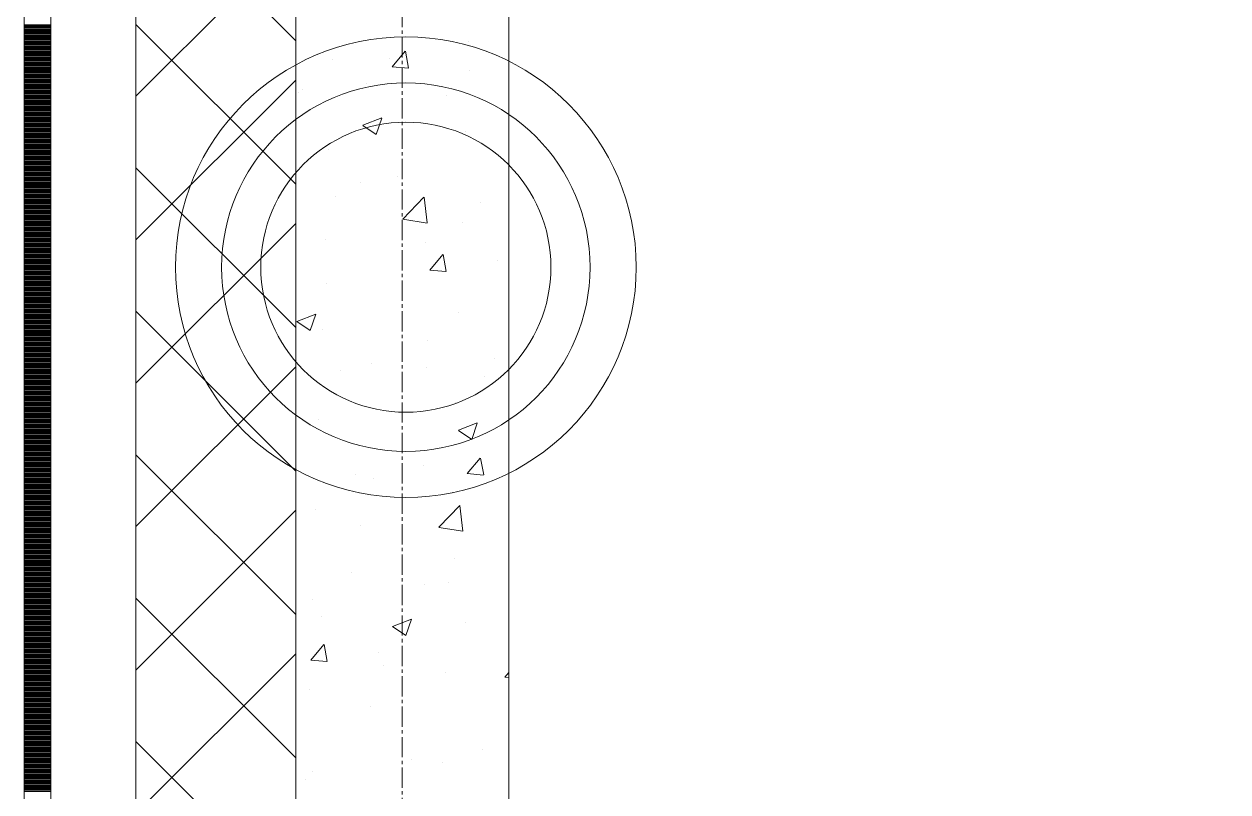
# Model space of a CAD drawing. Header units: millimetres. Extents: x 538266 to 1167394, y 114608 to 637157.
# Drawn here: x 828883 to 830013, y 195778 to 196500 of the extents above; entities that cross this region are included whole.
import ezdxf
from ezdxf.enums import TextEntityAlignment as Align

# ---------------------------------------------------------------- set-up
doc = ezdxf.new("R2010")
doc.units = ezdxf.units.MM
doc.linetypes.add('CENTER2', pattern=[28.575, 19.05, -3.175, 3.175, -3.175])
doc.linetypes.add('DASHED', pattern=[19.05, 12.7, -6.35])
doc.layers.get('Defpoints').update_dxf_attribs({"color": 140})
doc.layers.add('АР_Делит', color=120, linetype='Continuous', lineweight=0, plot=False)
for name, color, linetype, lineweight in [('АР_Стены ПЕНОблок', 52, 'Continuous', 20), ('АР_Тонкая', 254, 'Continuous', 5), ('АР_Утеплитель', 31, 'Continuous', 0), ('АР_Штриховка', 8, 'Continuous', 0)]:
    doc.layers.add(name, color=color, linetype=linetype, lineweight=lineweight)
doc.layers.add('РД_Оси_100', color=7, linetype='Continuous', lineweight=0, true_color=0x525252)
doc.styles.add('style1', font='ARIALN.TTF')

# ---------------------------------------------------------------- blocks, each defined once
blk = doc.blocks.new('2_этаж')
at = {"layer": 'АР_Делит', "color": 18, "true_color": 0x000000}
for radius in [216.3, 173, 136.2]:
    blk.add_circle((672877, 196271.3), radius, dxfattribs=at)
at = {"layer": 'АР_Стены ПЕНОблок', "color": 18, "linetype": 'Continuous', "lineweight": 20, "true_color": 0x000000}
for p, q in [((672773.6, 213213.2), (672773.6, 137013.2)), ((672973.6, 137013.2), (672973.6, 213213.2))]:
    blk.add_line(p, q, dxfattribs=at)
at = {"layer": 'АР_Тонкая', "color": 18, "linetype": 'Continuous', "lineweight": 5, "true_color": 0x000000}
for p, q in [((672518.6, 213213.2), (672518.6, 137013.2)), ((672543.6, 213213.2), (672543.6, 137013.2)), ((672543.6, 137013.2), (672543.6, 213213.2)), ((672623.6, 137013.2), (672623.6, 213213.2))]:
    blk.add_line(p, q, dxfattribs=at)
at = {"layer": 'АР_Утеплитель', "color": 18, "linetype": 'Continuous', "lineweight": 0, "true_color": 0x000000}
for p, q in [((672623.6, 213213.2), (672623.6, 137013.2)), ((672773.6, 137013.2), (672773.6, 213213.2))]:
    blk.add_line(p, q, dxfattribs=at)
at = {"layer": 'АР_Штриховка', "color": 18, "linetype": 'Continuous', "lineweight": 0, "true_color": 0x000000}
for p, q in [((672773.6, 196484), (672623.6, 196634)), ((672623.6, 196431.8), (672773.6, 196581.8)), ((672518.6, 196499), (672543.6, 196499)), ((672518.6, 196498), (672543.6, 196498)), ((672518.6, 196497), (672543.6, 196497)), ((672518.6, 196496), (672543.6, 196496)), ((672773.6, 196349.3), (672623.6, 196499.3)), ((672518.6, 196495), (672543.6, 196495)), ((672518.6, 196494), (672543.6, 196494)), ((672518.6, 196493), (672543.6, 196493)), ((672518.6, 196492), (672543.6, 196492)), ((672518.6, 196491), (672543.6, 196491)), ((672518.6, 196490), (672543.6, 196490)), ((672518.6, 196489), (672543.6, 196489)), ((672518.6, 196488), (672543.6, 196488)), ((672518.6, 196487), (672543.6, 196487)), ((672518.6, 196486), (672543.6, 196486)), ((672518.6, 196485), (672543.6, 196485)), ((672518.6, 196484), (672543.6, 196484)), ((672518.6, 196483), (672543.6, 196483)), ((672518.6, 196482), (672543.6, 196482)), ((672518.6, 196481), (672543.6, 196481)), ((672518.6, 196480), (672543.6, 196480)), ((672518.6, 196479), (672543.6, 196479)), ((672518.6, 196478), (672543.6, 196478)), ((672518.6, 196477), (672543.6, 196477)), ((672518.6, 196476), (672543.6, 196476)), ((672518.6, 196475), (672543.6, 196475)), ((672518.6, 196474), (672543.6, 196474)), ((672518.6, 196473), (672543.6, 196473)), ((672864.2, 196459.6), (672876.4, 196474.2)), ((672879.6, 196458.3), (672876.7, 196474.2)), ((672936, 196482.8), (672936, 196482.8)), ((672518.6, 196472), (672543.6, 196472)), ((672518.6, 196471), (672543.6, 196471)), ((672518.6, 196470), (672543.6, 196470)), ((672518.6, 196469), (672543.6, 196469)), ((672518.6, 196468), (672543.6, 196468)), ((672518.6, 196467), (672543.6, 196467)), ((672518.6, 196466), (672543.6, 196466)), ((672518.6, 196465), (672543.6, 196465)), ((672518.6, 196464), (672543.6, 196464)), ((672518.6, 196463), (672543.6, 196463)), ((672518.6, 196462), (672543.6, 196462)), ((672807.7, 196466.5), (672807.7, 196466.5)), ((672861.8, 196467), (672861.8, 196467)), ((672518.6, 196461), (672543.6, 196461)), ((672518.6, 196460), (672543.6, 196460)), ((672518.6, 196459), (672543.6, 196459)), ((672518.6, 196458), (672543.6, 196458)), ((672518.6, 196457), (672543.6, 196457)), ((672518.6, 196456), (672543.6, 196456)), ((672518.6, 196455), (672543.6, 196455)), ((672518.6, 196454), (672543.6, 196454)), ((672518.6, 196453), (672543.6, 196453)), ((672518.6, 196452), (672543.6, 196452)), ((672518.6, 196451), (672543.6, 196451)), ((672518.6, 196450), (672543.6, 196450)), ((672864.2, 196459.6), (672879.4, 196458.3)), ((672936.4, 196456.4), (672936.4, 196456.4)), ((672518.6, 196449), (672543.6, 196449)), ((672518.6, 196448), (672543.6, 196448)), ((672518.6, 196447), (672543.6, 196447)), ((672518.6, 196446), (672543.6, 196446)), ((672518.6, 196445), (672543.6, 196445)), ((672518.6, 196444), (672543.6, 196444)), ((672518.6, 196443), (672543.6, 196443)), ((672518.6, 196442), (672543.6, 196442)), ((672518.6, 196441), (672543.6, 196441)), ((672518.6, 196440), (672543.6, 196440)), ((672518.6, 196439), (672543.6, 196439)), ((672623.6, 196297.1), (672773.6, 196447.1)), ((672840.2, 196443.8), (672840.2, 196443.8)), ((672518.6, 196438), (672543.6, 196438)), ((672518.6, 196437), (672543.6, 196437)), ((672518.6, 196436), (672543.6, 196436)), ((672518.6, 196435), (672543.6, 196435)), ((672518.6, 196434), (672543.6, 196434)), ((672518.6, 196433), (672543.6, 196433)), ((672518.6, 196432), (672543.6, 196432)), ((672518.6, 196431), (672543.6, 196431)), ((672518.6, 196430), (672543.6, 196430)), ((672518.6, 196429), (672543.6, 196429)), ((672518.6, 196428), (672543.6, 196428)), ((672776.6, 196435.4), (672776.6, 196435.4)), ((672779.7, 196438.6), (672779.7, 196438.6)), ((672915.3, 196432.8), (672915.3, 196432.8)), ((672518.6, 196427), (672543.6, 196427)), ((672518.6, 196426), (672543.6, 196426)), ((672518.6, 196425), (672543.6, 196425)), ((672518.6, 196424), (672543.6, 196424)), ((672518.6, 196423), (672543.6, 196423)), ((672518.6, 196422), (672543.6, 196422)), ((672518.6, 196421), (672543.6, 196421)), ((672518.6, 196420), (672543.6, 196420)), ((672518.6, 196419), (672543.6, 196419)), ((672518.6, 196418), (672543.6, 196418)), ((672518.6, 196417), (672543.6, 196417)), ((672518.6, 196416), (672543.6, 196416)), ((672518.6, 196415), (672543.6, 196415)), ((672518.6, 196414), (672543.6, 196414)), ((672518.6, 196413), (672543.6, 196413)), ((672518.6, 196412), (672543.6, 196412)), ((672518.6, 196411), (672543.6, 196411)), ((672518.6, 196410), (672543.6, 196410)), ((672518.6, 196409), (672543.6, 196409)), ((672518.6, 196408), (672543.6, 196408)), ((672518.6, 196407), (672543.6, 196407)), ((672518.6, 196406), (672543.6, 196406)), ((672518.6, 196405), (672543.6, 196405)), ((672836.6, 196404.6), (672854.3, 196411.5)), ((672849.1, 196395.9), (672854.3, 196411.3)), ((672518.6, 196404), (672543.6, 196404)), ((672518.6, 196403), (672543.6, 196403)), ((672518.6, 196402), (672543.6, 196402)), ((672518.6, 196401), (672543.6, 196401)), ((672518.6, 196400), (672543.6, 196400)), ((672518.6, 196399), (672543.6, 196399)), ((672518.6, 196398), (672543.6, 196398)), ((672518.6, 196397), (672543.6, 196397)), ((672518.6, 196396), (672543.6, 196396)), ((672518.6, 196395), (672543.6, 196395)), ((672518.6, 196394), (672543.6, 196394)), ((672836.5, 196404.5), (672849.1, 196396)), ((672932.9, 196398.3), (672932.9, 196398.3)), ((672518.6, 196393), (672543.6, 196393)), ((672518.6, 196392), (672543.6, 196392)), ((672518.6, 196391), (672543.6, 196391)), ((672518.6, 196390), (672543.6, 196390)), ((672518.6, 196389), (672543.6, 196389)), ((672518.6, 196388), (672543.6, 196388)), ((672518.6, 196387), (672543.6, 196387)), ((672518.6, 196386), (672543.6, 196386)), ((672518.6, 196385), (672543.6, 196385)), ((672518.6, 196384), (672543.6, 196384)), ((672518.6, 196383), (672543.6, 196383)), ((672518.6, 196382), (672543.6, 196382)), ((672518.6, 196381), (672543.6, 196381)), ((672518.6, 196380), (672543.6, 196380)), ((672518.6, 196379), (672543.6, 196379)), ((672518.6, 196378), (672543.6, 196378)), ((672518.6, 196377), (672543.6, 196377)), ((672518.6, 196376), (672543.6, 196376)), ((672518.6, 196375), (672543.6, 196375)), ((672518.6, 196374), (672543.6, 196374)), ((672518.6, 196373), (672543.6, 196373)), ((672518.6, 196372), (672543.6, 196372)), ((672518.6, 196371), (672543.6, 196371)), ((672804.6, 196382), (672804.6, 196382)), ((672518.6, 196370), (672543.6, 196370)), ((672518.6, 196369), (672543.6, 196369)), ((672518.6, 196368), (672543.6, 196368)), ((672518.6, 196367), (672543.6, 196367)), ((672518.6, 196366), (672543.6, 196366)), ((672518.6, 196365), (672543.6, 196365)), ((672518.6, 196364), (672543.6, 196364)), ((672518.6, 196363), (672543.6, 196363)), ((672518.6, 196362), (672543.6, 196362)), ((672518.6, 196361), (672543.6, 196361)), ((672518.6, 196360), (672543.6, 196360)), ((672773.6, 196214.6), (672623.6, 196364.6)), ((672518.6, 196359), (672543.6, 196359)), ((672518.6, 196358), (672543.6, 196358)), ((672518.6, 196357), (672543.6, 196357)), ((672518.6, 196356), (672543.6, 196356)), ((672518.6, 196355), (672543.6, 196355)), ((672518.6, 196354), (672543.6, 196354)), ((672518.6, 196353), (672543.6, 196353)), ((672518.6, 196352), (672543.6, 196352)), ((672518.6, 196351), (672543.6, 196351)), ((672518.6, 196350), (672543.6, 196350)), ((672518.6, 196349), (672543.6, 196349)), ((672834.8, 196350.5), (672834.8, 196350.5)), ((672869.6, 196356.2), (672869.6, 196356.2)), ((672518.6, 196348), (672543.6, 196348)), ((672518.6, 196347), (672543.6, 196347)), ((672518.6, 196346), (672543.6, 196346)), ((672518.6, 196345), (672543.6, 196345)), ((672518.6, 196344), (672543.6, 196344)), ((672518.6, 196343), (672543.6, 196343)), ((672518.6, 196342), (672543.6, 196342)), ((672518.6, 196341), (672543.6, 196341)), ((672518.6, 196340), (672543.6, 196340)), ((672518.6, 196339), (672543.6, 196339)), ((672518.6, 196338), (672543.6, 196338)), ((672518.6, 196337), (672543.6, 196337)), ((672811.2, 196337.8), (672811.2, 196337.8)), ((672874.3, 196316.4), (672894, 196337.1)), ((672896.9, 196313), (672894.1, 196337.1)), ((672518.6, 196336), (672543.6, 196336)), ((672518.6, 196335), (672543.6, 196335)), ((672518.6, 196334), (672543.6, 196334)), ((672518.6, 196333), (672543.6, 196333)), ((672518.6, 196332), (672543.6, 196332)), ((672518.6, 196331), (672543.6, 196331)), ((672518.6, 196330), (672543.6, 196330)), ((672518.6, 196329), (672543.6, 196329)), ((672518.6, 196328), (672543.6, 196328)), ((672518.6, 196327), (672543.6, 196327)), ((672518.6, 196326), (672543.6, 196326)), ((672946.8, 196332.1), (672946.8, 196332.1)), ((672518.6, 196325), (672543.6, 196325)), ((672518.6, 196324), (672543.6, 196324)), ((672518.6, 196323), (672543.6, 196323)), ((672518.6, 196322), (672543.6, 196322)), ((672518.6, 196321), (672543.6, 196321)), ((672518.6, 196320), (672543.6, 196320)), ((672518.6, 196319), (672543.6, 196319)), ((672518.6, 196318), (672543.6, 196318)), ((672518.6, 196317), (672543.6, 196317)), ((672518.6, 196316), (672543.6, 196316)), ((672518.6, 196315), (672543.6, 196315)), ((672874.3, 196316.3), (672896.9, 196312.8)), ((672518.6, 196314), (672543.6, 196314)), ((672518.6, 196313), (672543.6, 196313)), ((672518.6, 196312), (672543.6, 196312)), ((672518.6, 196311), (672543.6, 196311)), ((672518.6, 196310), (672543.6, 196310)), ((672518.6, 196309), (672543.6, 196309)), ((672518.6, 196308), (672543.6, 196308)), ((672518.6, 196307), (672543.6, 196307)), ((672518.6, 196306), (672543.6, 196306)), ((672518.6, 196305), (672543.6, 196305)), ((672518.6, 196304), (672543.6, 196304)), ((672518.6, 196303), (672543.6, 196303)), ((672623.6, 196162.4), (672773.6, 196312.4)), ((672929.8, 196313.7), (672929.8, 196313.7)), ((672518.6, 196302), (672543.6, 196302)), ((672518.6, 196301), (672543.6, 196301)), ((672518.6, 196300), (672543.6, 196300)), ((672518.6, 196299), (672543.6, 196299)), ((672518.6, 196298), (672543.6, 196298)), ((672518.6, 196297), (672543.6, 196297)), ((672518.6, 196296), (672543.6, 196296)), ((672518.6, 196295), (672543.6, 196295)), ((672518.6, 196294), (672543.6, 196294)), ((672518.6, 196293), (672543.6, 196293)), ((672518.6, 196292), (672543.6, 196292)), ((672801.5, 196297.4), (672801.5, 196297.4)), ((672895.6, 196294.8), (672895.6, 196294.8)), ((672518.6, 196291), (672543.6, 196291)), ((672518.6, 196290), (672543.6, 196290)), ((672518.6, 196289), (672543.6, 196289)), ((672518.6, 196288), (672543.6, 196288)), ((672518.6, 196287), (672543.6, 196287)), ((672518.6, 196286), (672543.6, 196286)), ((672518.6, 196285), (672543.6, 196285)), ((672518.6, 196284), (672543.6, 196284)), ((672518.6, 196283), (672543.6, 196283)), ((672518.6, 196282), (672543.6, 196282)), ((672518.6, 196281), (672543.6, 196281)), ((672899.4, 196268.5), (672911.7, 196283.1)), ((672914.9, 196267.2), (672911.9, 196283.2)), ((672518.6, 196280), (672543.6, 196280)), ((672518.6, 196279), (672543.6, 196279)), ((672518.6, 196278), (672543.6, 196278)), ((672518.6, 196277), (672543.6, 196277)), ((672518.6, 196276), (672543.6, 196276)), ((672518.6, 196275), (672543.6, 196275)), ((672518.6, 196274), (672543.6, 196274)), ((672518.6, 196273), (672543.6, 196273)), ((672518.6, 196272), (672543.6, 196272)), ((672518.6, 196271), (672543.6, 196271)), ((672518.6, 196270), (672543.6, 196270)), ((672963.2, 196277.2), (672963.2, 196277.2)), ((672518.6, 196269), (672543.6, 196269)), ((672518.6, 196268), (672543.6, 196268)), ((672518.6, 196267), (672543.6, 196267)), ((672518.6, 196266), (672543.6, 196266)), ((672518.6, 196265), (672543.6, 196265)), ((672518.6, 196264), (672543.6, 196264)), ((672518.6, 196263), (672543.6, 196263)), ((672518.6, 196262), (672543.6, 196262)), ((672518.6, 196261), (672543.6, 196261)), ((672518.6, 196260), (672543.6, 196260)), ((672518.6, 196259), (672543.6, 196259)), ((672518.6, 196258), (672543.6, 196258)), ((672899.4, 196268.5), (672914.6, 196267.2)), ((672518.6, 196257), (672543.6, 196257)), ((672518.6, 196256), (672543.6, 196256)), ((672518.6, 196255), (672543.6, 196255)), ((672518.6, 196254), (672543.6, 196254)), ((672518.6, 196253), (672543.6, 196253)), ((672518.6, 196252), (672543.6, 196252)), ((672518.6, 196251), (672543.6, 196251)), ((672518.6, 196250), (672543.6, 196250)), ((672518.6, 196249), (672543.6, 196249)), ((672518.6, 196248), (672543.6, 196248)), ((672518.6, 196247), (672543.6, 196247)), ((672802.8, 196256.1), (672802.8, 196256.1)), ((672518.6, 196246), (672543.6, 196246)), ((672518.6, 196245), (672543.6, 196245)), ((672518.6, 196244), (672543.6, 196244)), ((672518.6, 196243), (672543.6, 196243)), ((672518.6, 196242), (672543.6, 196242)), ((672518.6, 196241), (672543.6, 196241)), ((672518.6, 196240), (672543.6, 196240)), ((672518.6, 196239), (672543.6, 196239)), ((672518.6, 196238), (672543.6, 196238)), ((672518.6, 196237), (672543.6, 196237)), ((672518.6, 196236), (672543.6, 196236)), ((672518.6, 196235), (672543.6, 196235)), ((672518.6, 196234), (672543.6, 196234)), ((672518.6, 196233), (672543.6, 196233)), ((672518.6, 196232), (672543.6, 196232)), ((672518.6, 196231), (672543.6, 196231)), ((672518.6, 196230), (672543.6, 196230)), ((672518.6, 196229), (672543.6, 196229)), ((672518.6, 196228), (672543.6, 196228)), ((672518.6, 196227), (672543.6, 196227)), ((672518.6, 196226), (672543.6, 196226)), ((672518.6, 196225), (672543.6, 196225)), ((672518.6, 196224), (672543.6, 196224)), ((672773.6, 196079.9), (672623.6, 196229.9)), ((672774.7, 196220.4), (672792.5, 196227.3)), ((672787.3, 196211.8), (672792.5, 196227.1)), ((672926.7, 196229.1), (672926.7, 196229.1)), ((672518.6, 196223), (672543.6, 196223)), ((672518.6, 196222), (672543.6, 196222)), ((672518.6, 196221), (672543.6, 196221)), ((672518.6, 196220), (672543.6, 196220)), ((672518.6, 196219), (672543.6, 196219)), ((672518.6, 196218), (672543.6, 196218)), ((672518.6, 196217), (672543.6, 196217)), ((672518.6, 196216), (672543.6, 196216)), ((672518.6, 196215), (672543.6, 196215)), ((672518.6, 196214), (672543.6, 196214)), ((672518.6, 196213), (672543.6, 196213)), ((672774.7, 196220.3), (672787.3, 196211.8)), ((672798.4, 196212.9), (672798.4, 196212.9)), ((672518.6, 196212), (672543.6, 196212)), ((672518.6, 196211), (672543.6, 196211)), ((672518.6, 196210), (672543.6, 196210)), ((672518.6, 196209), (672543.6, 196209)), ((672518.6, 196208), (672543.6, 196208)), ((672518.6, 196207), (672543.6, 196207)), ((672518.6, 196206), (672543.6, 196206)), ((672518.6, 196205), (672543.6, 196205)), ((672518.6, 196204), (672543.6, 196204)), ((672518.6, 196203), (672543.6, 196203)), ((672518.6, 196202), (672543.6, 196202)), ((672897.4, 196202.3), (672897.4, 196202.3)), ((672518.6, 196201), (672543.6, 196201)), ((672518.6, 196200), (672543.6, 196200)), ((672518.6, 196199), (672543.6, 196199)), ((672518.6, 196198), (672543.6, 196198)), ((672518.6, 196197), (672543.6, 196197)), ((672518.6, 196196), (672543.6, 196196)), ((672518.6, 196195), (672543.6, 196195)), ((672518.6, 196194), (672543.6, 196194)), ((672518.6, 196193), (672543.6, 196193)), ((672518.6, 196192), (672543.6, 196192)), ((672518.6, 196191), (672543.6, 196191)), ((672518.6, 196190), (672543.6, 196190)), ((672518.6, 196189), (672543.6, 196189)), ((672518.6, 196188), (672543.6, 196188)), ((672518.6, 196187), (672543.6, 196187)), ((672518.6, 196186), (672543.6, 196186)), ((672518.6, 196185), (672543.6, 196185)), ((672518.6, 196184), (672543.6, 196184)), ((672518.6, 196183), (672543.6, 196183)), ((672518.6, 196182), (672543.6, 196182)), ((672518.6, 196181), (672543.6, 196181)), ((672518.6, 196180), (672543.6, 196180)), ((672518.6, 196179), (672543.6, 196179)), ((672844.5, 196180.4), (672844.5, 196180.4)), ((672959.9, 196185.4), (672959.9, 196185.4)), ((672518.6, 196178), (672543.6, 196178)), ((672518.6, 196177), (672543.6, 196177)), ((672518.6, 196176), (672543.6, 196176)), ((672518.6, 196175), (672543.6, 196175)), ((672518.6, 196174), (672543.6, 196174)), ((672518.6, 196173), (672543.6, 196173)), ((672518.6, 196172), (672543.6, 196172)), ((672518.6, 196171), (672543.6, 196171)), ((672518.6, 196170), (672543.6, 196170)), ((672518.6, 196169), (672543.6, 196169)), ((672518.6, 196168), (672543.6, 196168)), ((672623.6, 196027.7), (672773.6, 196177.7)), ((672815.3, 196173.9), (672815.3, 196173.9)), ((672896.4, 196177), (672896.4, 196177)), ((672950.9, 196168.2), (672950.9, 196168.2)), ((672518.6, 196167), (672543.6, 196167)), ((672518.6, 196166), (672543.6, 196166)), ((672518.6, 196165), (672543.6, 196165)), ((672518.6, 196164), (672543.6, 196164)), ((672518.6, 196163), (672543.6, 196163)), ((672518.6, 196162), (672543.6, 196162)), ((672518.6, 196161), (672543.6, 196161)), ((672518.6, 196160), (672543.6, 196160)), ((672518.6, 196159), (672543.6, 196159)), ((672518.6, 196158), (672543.6, 196158)), ((672518.6, 196157), (672543.6, 196157)), ((672518.6, 196156), (672543.6, 196156)), ((672518.6, 196155), (672543.6, 196155)), ((672518.6, 196154), (672543.6, 196154)), ((672518.6, 196153), (672543.6, 196153)), ((672518.6, 196152), (672543.6, 196152)), ((672518.6, 196151), (672543.6, 196151)), ((672518.6, 196150), (672543.6, 196150)), ((672518.6, 196149), (672543.6, 196149)), ((672518.6, 196148), (672543.6, 196148)), ((672518.6, 196147), (672543.6, 196147)), ((672518.6, 196146), (672543.6, 196146)), ((672518.6, 196145), (672543.6, 196145)), ((672518.6, 196144), (672543.6, 196144)), ((672518.6, 196143), (672543.6, 196143)), ((672518.6, 196142), (672543.6, 196142)), ((672518.6, 196141), (672543.6, 196141)), ((672518.6, 196140), (672543.6, 196140)), ((672518.6, 196139), (672543.6, 196139)), ((672518.6, 196138), (672543.6, 196138)), ((672518.6, 196137), (672543.6, 196137)), ((672518.6, 196136), (672543.6, 196136)), ((672518.6, 196135), (672543.6, 196135)), ((672518.6, 196134), (672543.6, 196134)), ((672923.6, 196144.6), (672923.6, 196144.6)), ((672518.6, 196133), (672543.6, 196133)), ((672518.6, 196132), (672543.6, 196132)), ((672518.6, 196131), (672543.6, 196131)), ((672518.6, 196130), (672543.6, 196130)), ((672518.6, 196129), (672543.6, 196129)), ((672518.6, 196128), (672543.6, 196128)), ((672518.6, 196127), (672543.6, 196127)), ((672518.6, 196126), (672543.6, 196126)), ((672518.6, 196125), (672543.6, 196125)), ((672518.6, 196124), (672543.6, 196124)), ((672518.6, 196123), (672543.6, 196123)), ((672795.3, 196128.3), (672795.3, 196128.3)), ((672926.4, 196118.2), (672944.1, 196125)), ((672938.9, 196109.5), (672944.1, 196124.8)), ((672518.6, 196122), (672543.6, 196122)), ((672518.6, 196121), (672543.6, 196121)), ((672518.6, 196120), (672543.6, 196120)), ((672518.6, 196119), (672543.6, 196119)), ((672518.6, 196118), (672543.6, 196118)), ((672518.6, 196117), (672543.6, 196117)), ((672518.6, 196116), (672543.6, 196116)), ((672518.6, 196115), (672543.6, 196115)), ((672518.6, 196114), (672543.6, 196114)), ((672518.6, 196113), (672543.6, 196113)), ((672518.6, 196112), (672543.6, 196112)), ((672518.6, 196111), (672543.6, 196111)), ((672926.3, 196118), (672938.9, 196109.5)), ((672518.6, 196110), (672543.6, 196110)), ((672518.6, 196109), (672543.6, 196109)), ((672518.6, 196108), (672543.6, 196108)), ((672518.6, 196107), (672543.6, 196107)), ((672518.6, 196106), (672543.6, 196106)), ((672518.6, 196105), (672543.6, 196105)), ((672518.6, 196104), (672543.6, 196104)), ((672518.6, 196103), (672543.6, 196103)), ((672518.6, 196102), (672543.6, 196102)), ((672518.6, 196101), (672543.6, 196101)), ((672518.6, 196100), (672543.6, 196100)), ((672518.6, 196099), (672543.6, 196099)), ((672518.6, 196098), (672543.6, 196098)), ((672518.6, 196097), (672543.6, 196097)), ((672518.6, 196096), (672543.6, 196096)), ((672518.6, 196095), (672543.6, 196095)), ((672518.6, 196094), (672543.6, 196094)), ((672518.6, 196093), (672543.6, 196093)), ((672518.6, 196092), (672543.6, 196092)), ((672518.6, 196091), (672543.6, 196091)), ((672518.6, 196090), (672543.6, 196090)), ((672518.6, 196089), (672543.6, 196089)), ((672773.6, 195945.2), (672623.6, 196095.2)), ((672934.7, 196077.5), (672946.9, 196092.1)), ((672950.1, 196076.2), (672947.2, 196092.1)), ((672518.6, 196088), (672543.6, 196088)), ((672518.6, 196087), (672543.6, 196087)), ((672518.6, 196086), (672543.6, 196086)), ((672518.6, 196085), (672543.6, 196085)), ((672518.6, 196084), (672543.6, 196084)), ((672518.6, 196083), (672543.6, 196083)), ((672518.6, 196082), (672543.6, 196082)), ((672518.6, 196081), (672543.6, 196081)), ((672518.6, 196080), (672543.6, 196080)), ((672518.6, 196079), (672543.6, 196079)), ((672518.6, 196078), (672543.6, 196078)), ((672518.6, 196077), (672543.6, 196077)), ((672893.1, 196085.2), (672893.1, 196085.2)), ((672934.7, 196077.5), (672949.9, 196076.1)), ((672518.6, 196076), (672543.6, 196076)), ((672518.6, 196075), (672543.6, 196075)), ((672518.6, 196074), (672543.6, 196074)), ((672518.6, 196073), (672543.6, 196073)), ((672518.6, 196072), (672543.6, 196072)), ((672518.6, 196071), (672543.6, 196071)), ((672518.6, 196070), (672543.6, 196070)), ((672518.6, 196069), (672543.6, 196069)), ((672518.6, 196068), (672543.6, 196068)), ((672518.6, 196067), (672543.6, 196067)), ((672518.6, 196066), (672543.6, 196066)), ((672829.5, 196076.8), (672829.5, 196076.8)), ((672846.8, 196073.2), (672846.8, 196073.2)), ((672518.6, 196065), (672543.6, 196065)), ((672518.6, 196064), (672543.6, 196064)), ((672518.6, 196063), (672543.6, 196063)), ((672518.6, 196062), (672543.6, 196062)), ((672518.6, 196061), (672543.6, 196061)), ((672518.6, 196060), (672543.6, 196060)), ((672518.6, 196059), (672543.6, 196059)), ((672518.6, 196058), (672543.6, 196058)), ((672518.6, 196057), (672543.6, 196057)), ((672518.6, 196056), (672543.6, 196056)), ((672518.6, 196055), (672543.6, 196055)), ((672920.6, 196060), (672920.6, 196060)), ((672518.6, 196054), (672543.6, 196054)), ((672518.6, 196053), (672543.6, 196053)), ((672518.6, 196052), (672543.6, 196052)), ((672518.6, 196051), (672543.6, 196051)), ((672518.6, 196050), (672543.6, 196050)), ((672518.6, 196049), (672543.6, 196049)), ((672518.6, 196048), (672543.6, 196048)), ((672518.6, 196047), (672543.6, 196047)), ((672518.6, 196046), (672543.6, 196046)), ((672518.6, 196045), (672543.6, 196045)), ((672518.6, 196044), (672543.6, 196044)), ((672518.6, 196043), (672543.6, 196043)), ((672623.6, 195893), (672773.6, 196043)), ((672792.3, 196043.8), (672792.3, 196043.8)), ((672907.9, 196027), (672927.7, 196047.6)), ((672930.6, 196023.5), (672927.8, 196047.6)), ((672518.6, 196042), (672543.6, 196042)), ((672518.6, 196041), (672543.6, 196041)), ((672518.6, 196040), (672543.6, 196040)), ((672518.6, 196039), (672543.6, 196039)), ((672518.6, 196038), (672543.6, 196038)), ((672518.6, 196037), (672543.6, 196037)), ((672518.6, 196036), (672543.6, 196036)), ((672518.6, 196035), (672543.6, 196035)), ((672518.6, 196034), (672543.6, 196034)), ((672518.6, 196033), (672543.6, 196033)), ((672518.6, 196032), (672543.6, 196032)), ((672518.6, 196031), (672543.6, 196031)), ((672518.6, 196030), (672543.6, 196030)), ((672518.6, 196029), (672543.6, 196029)), ((672518.6, 196028), (672543.6, 196028)), ((672518.6, 196027), (672543.6, 196027)), ((672518.6, 196026), (672543.6, 196026)), ((672518.6, 196025), (672543.6, 196025)), ((672518.6, 196024), (672543.6, 196024)), ((672518.6, 196023), (672543.6, 196023)), ((672518.6, 196022), (672543.6, 196022)), ((672518.6, 196021), (672543.6, 196021)), ((672834, 196028.9), (672834, 196028.9)), ((672908, 196026.9), (672930.6, 196023.4)), ((672518.6, 196020), (672543.6, 196020)), ((672518.6, 196019), (672543.6, 196019)), ((672518.6, 196018), (672543.6, 196018)), ((672518.6, 196017), (672543.6, 196017)), ((672518.6, 196016), (672543.6, 196016)), ((672518.6, 196015), (672543.6, 196015)), ((672518.6, 196014), (672543.6, 196014)), ((672518.6, 196013), (672543.6, 196013)), ((672518.6, 196012), (672543.6, 196012)), ((672518.6, 196011), (672543.6, 196011)), ((672518.6, 196010), (672543.6, 196010)), ((672518.6, 196009), (672543.6, 196009)), ((672518.6, 196008), (672543.6, 196008)), ((672518.6, 196007), (672543.6, 196007)), ((672518.6, 196006), (672543.6, 196006)), ((672518.6, 196005), (672543.6, 196005)), ((672518.6, 196004), (672543.6, 196004)), ((672518.6, 196003), (672543.6, 196003)), ((672518.6, 196002), (672543.6, 196002)), ((672518.6, 196001), (672543.6, 196001)), ((672518.6, 196000), (672543.6, 196000)), ((672518.6, 195999), (672543.6, 195999)), ((672518.6, 195998), (672543.6, 195998)), ((672518.6, 195997), (672543.6, 195997)), ((672518.6, 195996), (672543.6, 195996)), ((672518.6, 195995), (672543.6, 195995)), ((672518.6, 195994), (672543.6, 195994)), ((672518.6, 195993), (672543.6, 195993)), ((672518.6, 195992), (672543.6, 195992)), ((672518.6, 195991), (672543.6, 195991)), ((672518.6, 195990), (672543.6, 195990)), ((672518.6, 195989), (672543.6, 195989)), ((672518.6, 195988), (672543.6, 195988)), ((672518.6, 195987), (672543.6, 195987)), ((672922.5, 195997.7), (672922.5, 195997.7)), ((672518.6, 195986), (672543.6, 195986)), ((672518.6, 195985), (672543.6, 195985)), ((672518.6, 195984), (672543.6, 195984)), ((672518.6, 195983), (672543.6, 195983)), ((672518.6, 195982), (672543.6, 195982)), ((672518.6, 195981), (672543.6, 195981)), ((672518.6, 195980), (672543.6, 195980)), ((672518.6, 195979), (672543.6, 195979)), ((672518.6, 195978), (672543.6, 195978)), ((672518.6, 195977), (672543.6, 195977)), ((672518.6, 195976), (672543.6, 195976)), ((672826.3, 195985), (672826.3, 195985)), ((672917.5, 195975.5), (672917.5, 195975.5)), ((672518.6, 195975), (672543.6, 195975)), ((672518.6, 195974), (672543.6, 195974)), ((672518.6, 195973), (672543.6, 195973)), ((672518.6, 195972), (672543.6, 195972)), ((672518.6, 195971), (672543.6, 195971)), ((672518.6, 195970), (672543.6, 195970)), ((672518.6, 195969), (672543.6, 195969)), ((672518.6, 195968), (672543.6, 195968)), ((672518.6, 195967), (672543.6, 195967)), ((672518.6, 195966), (672543.6, 195966)), ((672518.6, 195965), (672543.6, 195965)), ((672518.6, 195964), (672543.6, 195964)), ((672894.9, 195973.1), (672894.9, 195973.1)), ((672518.6, 195963), (672543.6, 195963)), ((672518.6, 195962), (672543.6, 195962)), ((672518.6, 195961), (672543.6, 195961)), ((672518.6, 195960), (672543.6, 195960)), ((672518.6, 195959), (672543.6, 195959)), ((672518.6, 195958), (672543.6, 195958)), ((672518.6, 195957), (672543.6, 195957)), ((672518.6, 195956), (672543.6, 195956)), ((672518.6, 195955), (672543.6, 195955)), ((672518.6, 195954), (672543.6, 195954)), ((672518.6, 195953), (672543.6, 195953)), ((672773.6, 195810.5), (672623.6, 195960.5)), ((672789.2, 195959.2), (672789.2, 195959.2)), ((672518.6, 195952), (672543.6, 195952)), ((672518.6, 195951), (672543.6, 195951)), ((672518.6, 195950), (672543.6, 195950)), ((672518.6, 195949), (672543.6, 195949)), ((672518.6, 195948), (672543.6, 195948)), ((672518.6, 195947), (672543.6, 195947)), ((672518.6, 195946), (672543.6, 195946)), ((672518.6, 195945), (672543.6, 195945)), ((672518.6, 195944), (672543.6, 195944)), ((672518.6, 195943), (672543.6, 195943)), ((672518.6, 195942), (672543.6, 195942)), ((672797.4, 195943.4), (672797.4, 195943.4)), ((672518.6, 195941), (672543.6, 195941)), ((672518.6, 195940), (672543.6, 195940)), ((672518.6, 195939), (672543.6, 195939)), ((672518.6, 195938), (672543.6, 195938)), ((672518.6, 195937), (672543.6, 195937)), ((672518.6, 195936), (672543.6, 195936)), ((672518.6, 195935), (672543.6, 195935)), ((672518.6, 195934), (672543.6, 195934)), ((672518.6, 195933), (672543.6, 195933)), ((672518.6, 195932), (672543.6, 195932)), ((672518.6, 195931), (672543.6, 195931)), ((672518.6, 195930), (672543.6, 195930)), ((672864.5, 195933.8), (672877.1, 195925.3)), ((672864.6, 195934), (672882.3, 195940.8)), ((672877.1, 195925.3), (672882.3, 195940.7)), ((672932.9, 195937.7), (672932.9, 195937.7)), ((672518.6, 195929), (672543.6, 195929)), ((672518.6, 195928), (672543.6, 195928)), ((672518.6, 195927), (672543.6, 195927)), ((672518.6, 195926), (672543.6, 195926)), ((672518.6, 195925), (672543.6, 195925)), ((672518.6, 195924), (672543.6, 195924)), ((672518.6, 195923), (672543.6, 195923)), ((672518.6, 195922), (672543.6, 195922)), ((672518.6, 195921), (672543.6, 195921)), ((672518.6, 195920), (672543.6, 195920)), ((672518.6, 195919), (672543.6, 195919)), ((672518.6, 195918), (672543.6, 195918)), ((672518.6, 195917), (672543.6, 195917)), ((672518.6, 195916), (672543.6, 195916)), ((672518.6, 195915), (672543.6, 195915)), ((672518.6, 195914), (672543.6, 195914)), ((672518.6, 195913), (672543.6, 195913)), ((672518.6, 195912), (672543.6, 195912)), ((672518.6, 195911), (672543.6, 195911)), ((672518.6, 195910), (672543.6, 195910)), ((672518.6, 195909), (672543.6, 195909)), ((672518.6, 195908), (672543.6, 195908)), ((672623.6, 195758.3), (672773.6, 195908.3)), ((672787.7, 195902.4), (672800, 195916.9)), ((672803.2, 195901.1), (672800.2, 195917)), ((672850.9, 195909.3), (672850.9, 195909.3)), ((672518.6, 195907), (672543.6, 195907)), ((672518.6, 195906), (672543.6, 195906)), ((672518.6, 195905), (672543.6, 195905)), ((672518.6, 195904), (672543.6, 195904)), ((672518.6, 195903), (672543.6, 195903)), ((672518.6, 195902), (672543.6, 195902)), ((672518.6, 195901), (672543.6, 195901)), ((672518.6, 195900), (672543.6, 195900)), ((672518.6, 195899), (672543.6, 195899)), ((672518.6, 195898), (672543.6, 195898)), ((672518.6, 195897), (672543.6, 195897)), ((672787.7, 195902.3), (672802.9, 195901)), ((672855.7, 195897.5), (672855.7, 195897.5)), ((672518.6, 195896), (672543.6, 195896)), ((672518.6, 195895), (672543.6, 195895)), ((672518.6, 195894), (672543.6, 195894)), ((672518.6, 195893), (672543.6, 195893)), ((672518.6, 195892), (672543.6, 195892)), ((672518.6, 195891), (672543.6, 195891)), ((672518.6, 195890), (672543.6, 195890)), ((672518.6, 195889), (672543.6, 195889)), ((672518.6, 195888), (672543.6, 195888)), ((672518.6, 195887), (672543.6, 195887)), ((672518.6, 195886), (672543.6, 195886)), ((672518.6, 195885), (672543.6, 195885)), ((672914.4, 195890.9), (672914.4, 195890.9)), ((672969.9, 195886.4), (672973.6, 195890.8)), ((672969.9, 195886.4), (672973.6, 195886.1)), ((672518.6, 195884), (672543.6, 195884)), ((672518.6, 195883), (672543.6, 195883)), ((672518.6, 195882), (672543.6, 195882)), ((672518.6, 195881), (672543.6, 195881)), ((672518.6, 195880), (672543.6, 195880)), ((672518.6, 195879), (672543.6, 195879)), ((672518.6, 195878), (672543.6, 195878)), ((672518.6, 195877), (672543.6, 195877)), ((672518.6, 195876), (672543.6, 195876)), ((672518.6, 195875), (672543.6, 195875)), ((672518.6, 195874), (672543.6, 195874)), ((672786.1, 195874.7), (672786.1, 195874.7)), ((672518.6, 195873), (672543.6, 195873)), ((672518.6, 195872), (672543.6, 195872)), ((672518.6, 195871), (672543.6, 195871)), ((672518.6, 195870), (672543.6, 195870)), ((672518.6, 195869), (672543.6, 195869)), ((672518.6, 195868), (672543.6, 195868)), ((672518.6, 195867), (672543.6, 195867)), ((672518.6, 195866), (672543.6, 195866)), ((672518.6, 195865), (672543.6, 195865)), ((672518.6, 195864), (672543.6, 195864)), ((672518.6, 195863), (672543.6, 195863)), ((672518.6, 195862), (672543.6, 195862)), ((672518.6, 195861), (672543.6, 195861)), ((672518.6, 195860), (672543.6, 195860)), ((672518.6, 195859), (672543.6, 195859)), ((672518.6, 195858), (672543.6, 195858)), ((672518.6, 195857), (672543.6, 195857)), ((672518.6, 195856), (672543.6, 195856)), ((672518.6, 195855), (672543.6, 195855)), ((672518.6, 195854), (672543.6, 195854)), ((672518.6, 195853), (672543.6, 195853)), ((672518.6, 195852), (672543.6, 195852)), ((672518.6, 195851), (672543.6, 195851)), ((672843.7, 195858.8), (672843.7, 195858.8)), ((672518.6, 195850), (672543.6, 195850)), ((672518.6, 195849), (672543.6, 195849)), ((672518.6, 195848), (672543.6, 195848)), ((672518.6, 195847), (672543.6, 195847)), ((672518.6, 195846), (672543.6, 195846)), ((672518.6, 195845), (672543.6, 195845)), ((672518.6, 195844), (672543.6, 195844)), ((672518.6, 195843), (672543.6, 195843)), ((672518.6, 195842), (672543.6, 195842)), ((672518.6, 195841), (672543.6, 195841)), ((672518.6, 195840), (672543.6, 195840)), ((672518.6, 195839), (672543.6, 195839)), ((672518.6, 195838), (672543.6, 195838)), ((672518.6, 195837), (672543.6, 195837)), ((672518.6, 195836), (672543.6, 195836)), ((672518.6, 195835), (672543.6, 195835)), ((672518.6, 195834), (672543.6, 195834)), ((672518.6, 195833), (672543.6, 195833)), ((672518.6, 195832), (672543.6, 195832)), ((672518.6, 195831), (672543.6, 195831)), ((672518.6, 195830), (672543.6, 195830)), ((672518.6, 195829), (672543.6, 195829)), ((672518.6, 195828), (672543.6, 195828)), ((672518.6, 195827), (672543.6, 195827)), ((672518.6, 195826), (672543.6, 195826)), ((672518.6, 195825), (672543.6, 195825)), ((672518.6, 195824), (672543.6, 195824)), ((672518.6, 195823), (672543.6, 195823)), ((672518.6, 195822), (672543.6, 195822)), ((672518.6, 195821), (672543.6, 195821)), ((672518.6, 195820), (672543.6, 195820)), ((672518.6, 195819), (672543.6, 195819)), ((672518.6, 195818), (672543.6, 195818)), ((672518.6, 195817), (672543.6, 195817)), ((672773.6, 195675.8), (672623.6, 195825.8)), ((672949.3, 195818.4), (672949.3, 195818.4)), ((672518.6, 195816), (672543.6, 195816)), ((672518.6, 195815), (672543.6, 195815)), ((672518.6, 195814), (672543.6, 195814)), ((672518.6, 195813), (672543.6, 195813)), ((672518.6, 195812), (672543.6, 195812)), ((672518.6, 195811), (672543.6, 195811)), ((672518.6, 195810), (672543.6, 195810)), ((672518.6, 195809), (672543.6, 195809)), ((672518.6, 195808), (672543.6, 195808)), ((672518.6, 195807), (672543.6, 195807)), ((672518.6, 195806), (672543.6, 195806)), ((672882.4, 195808.6), (672882.4, 195808.6)), ((672911.3, 195806.4), (672911.3, 195806.4)), ((672518.6, 195805), (672543.6, 195805)), ((672518.6, 195804), (672543.6, 195804)), ((672518.6, 195803), (672543.6, 195803)), ((672518.6, 195802), (672543.6, 195802)), ((672518.6, 195801), (672543.6, 195801)), ((672518.6, 195800), (672543.6, 195800)), ((672518.6, 195799), (672543.6, 195799)), ((672518.6, 195798), (672543.6, 195798)), ((672518.6, 195797), (672543.6, 195797)), ((672518.6, 195796), (672543.6, 195796)), ((672518.6, 195795), (672543.6, 195795)), ((672788.9, 195797.3), (672788.9, 195797.3)), ((672518.6, 195794), (672543.6, 195794)), ((672518.6, 195793), (672543.6, 195793)), ((672518.6, 195792), (672543.6, 195792)), ((672518.6, 195791), (672543.6, 195791)), ((672518.6, 195790), (672543.6, 195790)), ((672518.6, 195789), (672543.6, 195789)), ((672518.6, 195788), (672543.6, 195788)), ((672518.6, 195787), (672543.6, 195787)), ((672518.6, 195786), (672543.6, 195786)), ((672518.6, 195785), (672543.6, 195785)), ((672518.6, 195784), (672543.6, 195784)), ((672783, 195790.1), (672783, 195790.1)), ((672518.6, 195783), (672543.6, 195783)), ((672518.6, 195782), (672543.6, 195782)), ((672518.6, 195781), (672543.6, 195781)), ((672518.6, 195780), (672543.6, 195780)), ((672518.6, 195779), (672543.6, 195779))]:
    blk.add_line(p, q, dxfattribs=at)
at = {"layer": 'Defpoints', "color": 18, "true_color": 0x000000, "style": 'style1'}
for p in [(677970.6, 219836.4), (678101.2, 211681.4)]:
    blk.add_attdef('АР-ПОМЕЩЕНИЕ:НАИМЕНОВАНИЕ', text='', height=100, dxfattribs=at).set_placement(p, align=Align.MIDDLE)
blk = doc.blocks.new('СОШ_2200_АР_ОСИ_М100_28.05.24')
at = {"layer": 'АР_Делит', "color": 251, "linetype": 'DASHED', "true_color": 0x636466}
blk.add_lwpolyline([(-355, 13145), (-355, 100855), (37145, 100855), (37145, 129155), (72745, 129155), (72745, 135155), (114955, 135155), (114955, -355)], dxfattribs=at)
at = {"layer": 'РД_Оси_100', "color": 251, "linetype": 'CENTER2', "true_color": 0x636466}
blk.add_line((0, -6155), (0, 139938.679), dxfattribs=at)

msp = doc.modelspace()

# ---------------------------------------------------------------- block references
msp.add_blockref('2_этаж', (156364.3, 0))
at = {"layer": 'РД_Оси_100'}
msp.add_blockref('СОШ_2200_АР_ОСИ_М100_28.05.24', (829237.8, 122413.2), dxfattribs=at)

doc.saveas('drawing.dxf')
